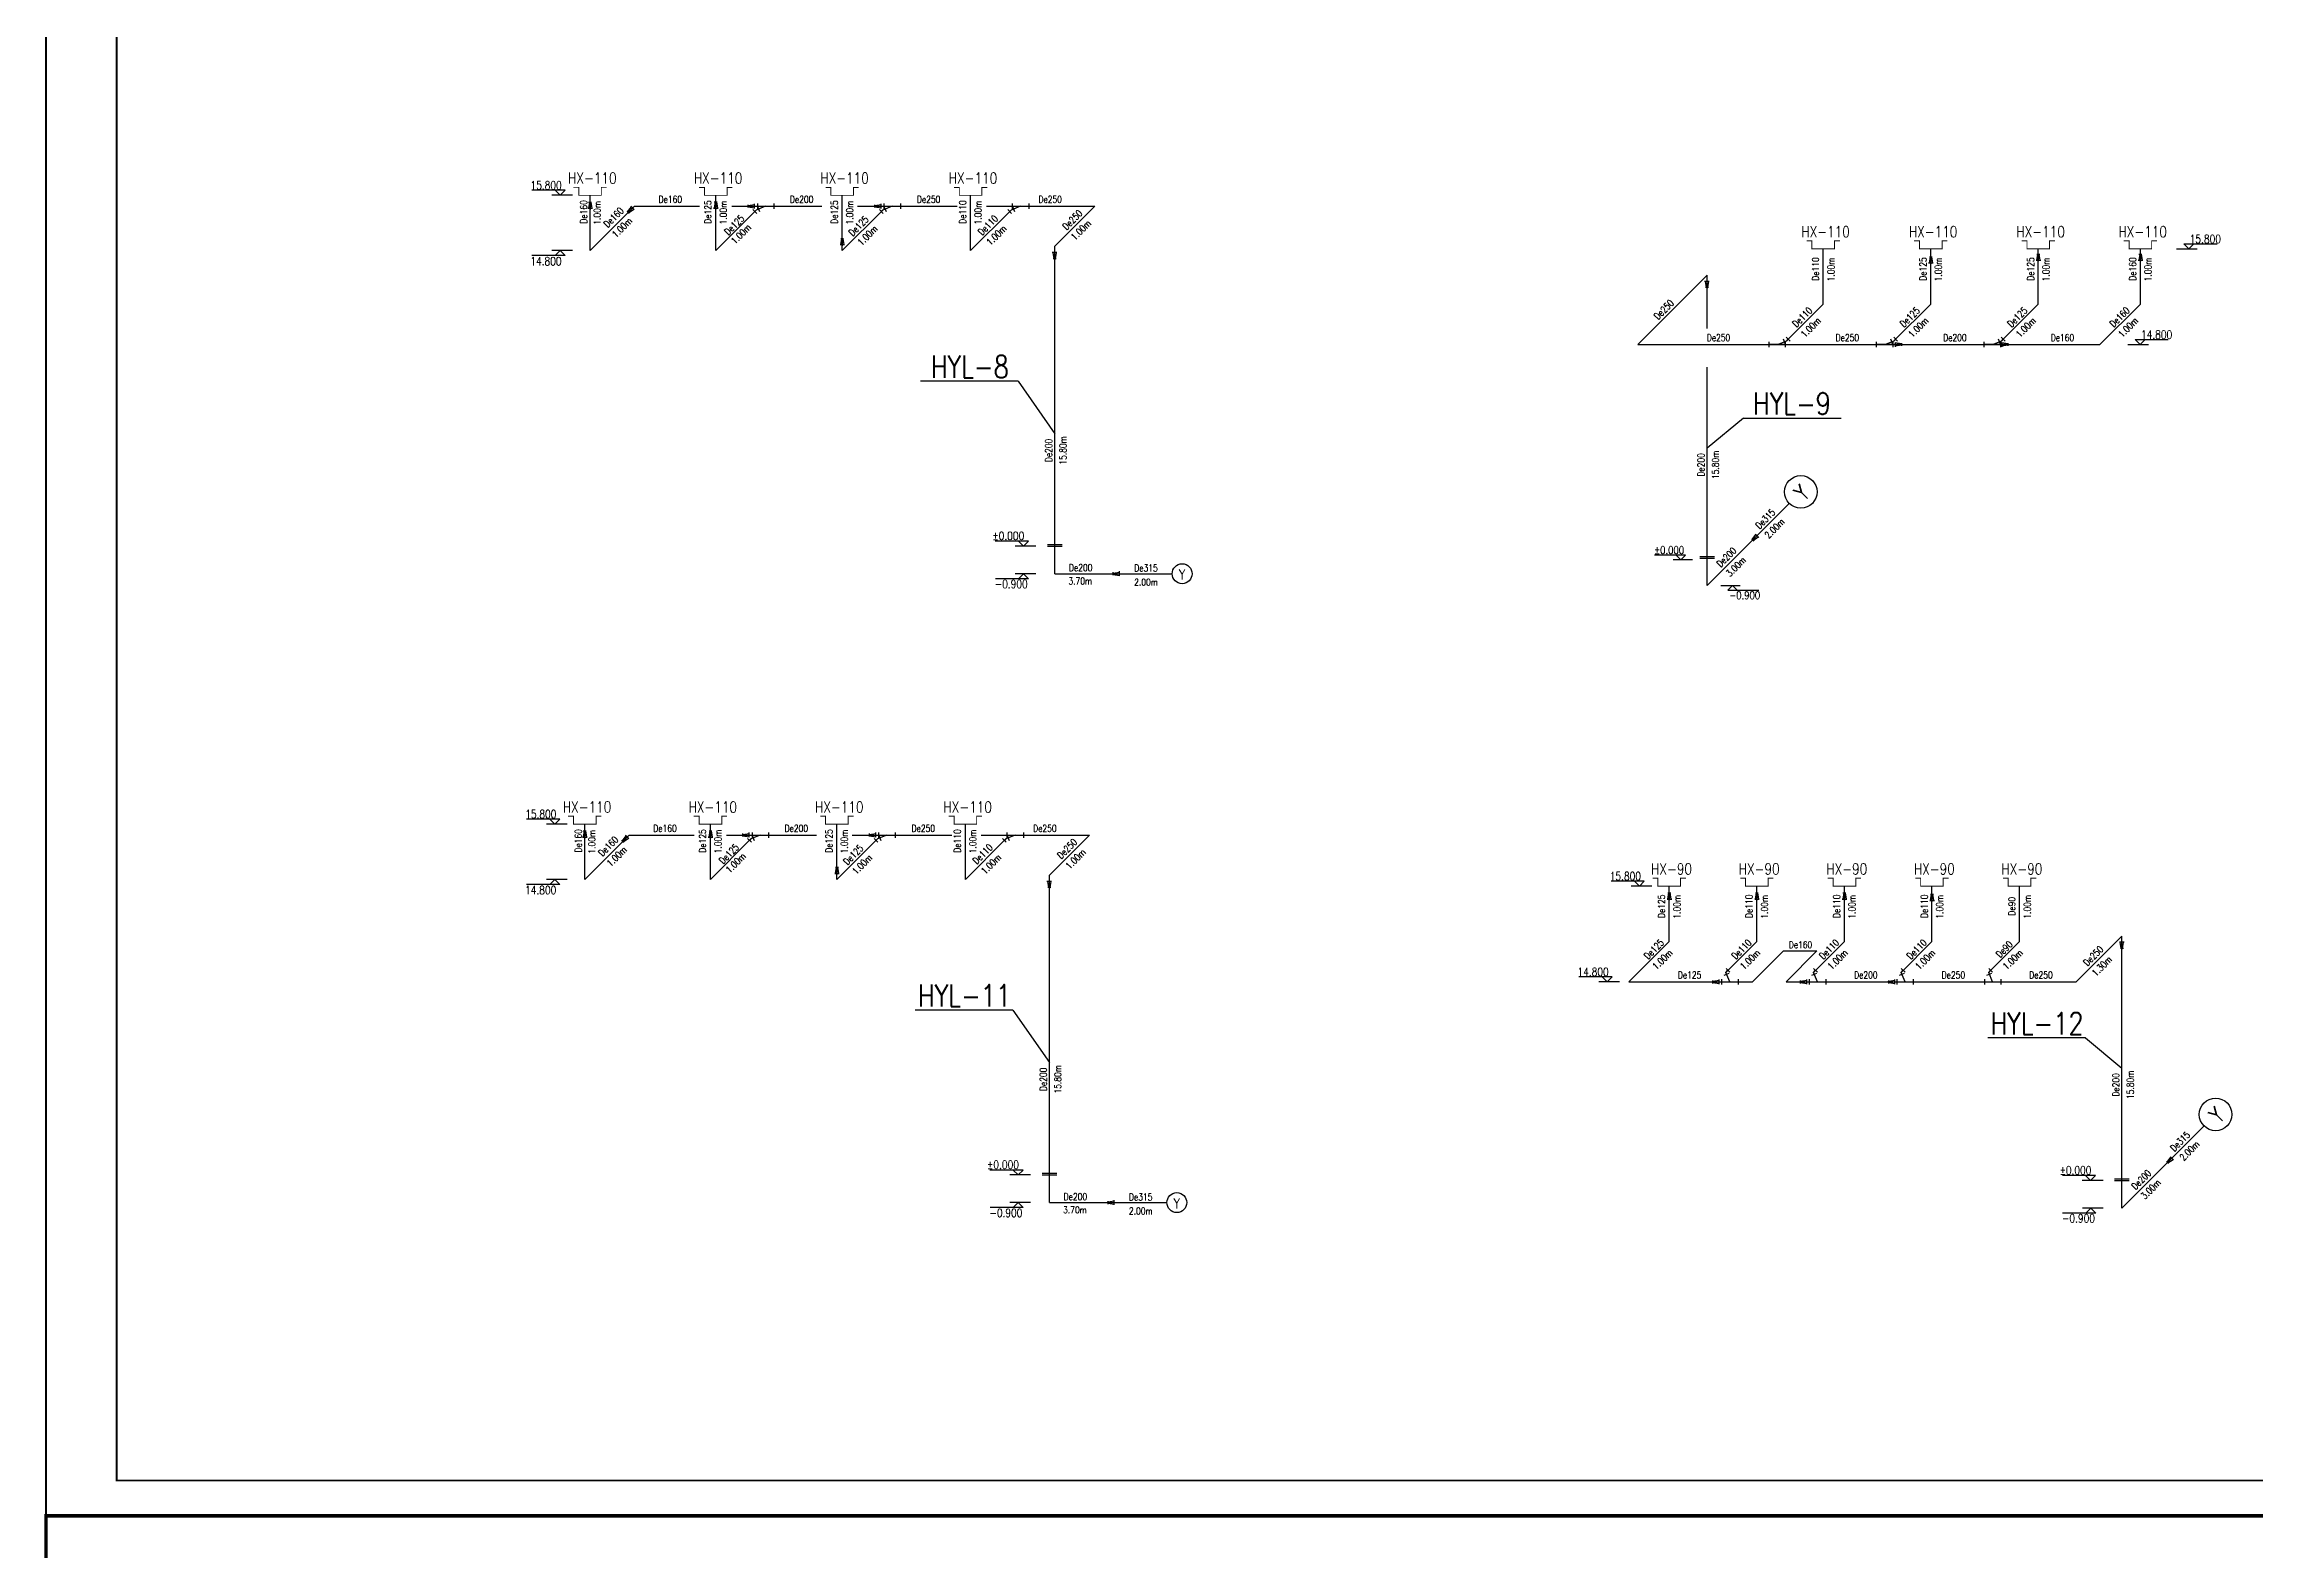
# Model space of a CAD drawing. Extents: x -452079 to 117456, y 3902 to 836955.
# Drawn here: x -328224 to -296942, y 134571 to 155872 of the extents above; entities that cross this region are included whole.
import ezdxf
from ezdxf.enums import TextEntityAlignment as Align

# ---------------------------------------------------------------- set-up
doc = ezdxf.new("R2010")
doc.units = 0
doc.header["$LTSCALE"] = 1000
doc.header["$MEASUREMENT"] = 0
for name, color, linetype in [('0-cxFrame', 155, 'Continuous'), ('A-AXIS-SYMB', 3, 'Continuous'), ('AXIS', 3, 'Continuous'), ('图框', 4, 'Continuous'), ('文本', 4, 'Continuous'), ('虹吸管道配件', 7, 'Continuous'), ('虹吸雨水斗', 6, 'Continuous')]:
    doc.layers.add(name, color=color, linetype=linetype)
doc.layers.add('0-cxText', color=131, linetype='Continuous', lineweight=25)
doc.styles.add('cx_tuming', font='')
doc.styles.add('cx_tuqian1', font='')
doc.styles.add('HZ-URBANUS', font='txt4.shx', dxfattribs={"width": 0.8, "bigfont": 'hzdx.shx'})
doc.styles.add('黑体', font='', dxfattribs={"height": 12})
doc.styles.get('cx_tuming').set_extended_font_data('SimHei')
doc.styles.get('cx_tuqian1').set_extended_font_data('SimSun')
doc.styles.get('黑体').set_extended_font_data('SimHei')

# ---------------------------------------------------------------- blocks, each defined once
blk = doc.blocks.new('A$C45212007')
at = {"layer": '文本'}
for p, q in [((180, 120), (300, 0)), ((180, 120), (980, 120)), ((420, 120), (300, 0)), ((0, 0), (500, 0))]:
    blk.add_line(p, q, dxfattribs=at)
blk = doc.blocks.new('1')
at = {"layer": '虹吸管道配件'}
for p, q in [((928007, 799780), (928173, 799780)), ((928060, 800005), (928024, 799780)), ((928033, 800005), (928137, 800005)), ((928085, 800005), (928085, 800031)), ((928085, 800005), (928085, 799742)), ((928109, 800005), (928145, 799780))]:
    blk.add_line(p, q, dxfattribs=at)
blk = doc.blocks.new('4')
at = {"layer": '虹吸管道配件'}
for p, q in [((847160, 797313), (847087, 797386)), ((847123, 797350), (847105, 797332)), ((847106, 797367), (847240, 797551)), ((847123, 797350), (847309, 797535)), ((847140, 797332), (847325, 797466)), ((847337, 797454), (847220, 797572))]:
    blk.add_line(p, q, dxfattribs=at)
blk = doc.blocks.new('A$C4B874575')
at = {"layer": '虹吸管道配件'}
for p, q in [((0, 207), (207, 0)), ((183, 183), (103, 103)), ((690, 393), (183, 183)), ((240, 539), (240, 247)), ((240, 393), (1140, 393)), ((252, 370), (364, 100)), ((1140, 539), (1140, 247))]:
    blk.add_line(p, q, dxfattribs=at)
blk = doc.blocks.new('A$C1E707BBC')
at = {"layer": '虹吸管道配件'}
for p, q in [((0, 0), (0, 292)), ((900, 146), (0, 146)), ((450, 146), (957, 356)), ((889, 170), (777, 440)), ((900, 0), (900, 292)), ((1140, 333), (933, 539)), ((957, 356), (1037, 436))]:
    blk.add_line(p, q, dxfattribs=at)
blk = doc.blocks.new('A$C61725A5E')
at = {"layer": '虹吸管道配件'}
for p, q in [((0, 293), (0, 0)), ((0, 146), (900, 146)), ((143, 506), (413, 618)), ((235, 666), (346, 777)), ((450, 146), (235, 666)), ((243, 881), (450, 674)), ((900, 293), (900, 0))]:
    blk.add_line(p, q, dxfattribs=at)
blk = doc.blocks.new('TK22.A0 L(Dragon)')
at = {"layer": '0-cxFrame', "color": 7, "const_width": 0.5}
blk.add_lwpolyline([(0, 0), (-1189, 0), (-1189, 841), (0, 841)], close=True, dxfattribs=at)
at = {"layer": '0-cxFrame', "const_width": 0.5}
blk.add_lwpolyline([(-80, 10), (-1169, 10), (-1169, 831), (-80, 831)], close=True, dxfattribs=at)
at = {"style": '黑体', "flags": 4}
blk.add_attdef('图幅', text='', height=3.3, dxfattribs=at).set_placement((-40, 3), align=Align.RIGHT)
at = {"layer": '0-cxText', "flags": 4}
for tag, height, style, p in [('建设单位', 3.5, 'cx_tuming', (-45, 240)), ('项目名称', 3.5, 'cx_tuming', (-45, 210)), ('子项名称', 3.5, 'cx_tuming', (-45, 180)), ('工程编号', 3.3, 'cx_tuqian1', (-35, 165)), ('图名1', 3.5, 'cx_tuming', (-45, 87)), ('图名2', 3.5, 'cx_tuming', (-45, 79)), ('图名3', 3.5, 'cx_tuming', (-45, 71)), ('出图日期', 3.3, 'cx_tuqian1', (-39, 60)), ('专业', 3.3, 'cx_tuqian1', (-55, 52)), ('图号', 3.3, 'cx_tuqian1', (-55, 44)), ('版次', 3.3, 'cx_tuqian1', (-20, 44))]:
    blk.add_attdef(tag, text='', height=height, dxfattribs=dict(at, style=style)).set_placement(p, align=Align.MIDDLE)
blk = doc.blocks.new('TK22.A1 L(Dragon)')
at = {"layer": '0-cxFrame', "color": 7, "const_width": 0.5}
blk.add_lwpolyline([(0, 0), (-841, 0), (-841, 594), (0, 594)], close=True, dxfattribs=at)
at = {"style": '黑体', "flags": 4}
blk.add_attdef('图幅', text='', height=3.3, dxfattribs=at).set_placement((-40, 3), align=Align.RIGHT)
at = {"layer": '0-cxText', "flags": 4}
for tag, height, style, p in [('建设单位', 3.5, 'cx_tuming', (-45, 240)), ('项目名称', 3.5, 'cx_tuming', (-45, 210)), ('子项名称', 3.5, 'cx_tuming', (-45, 180)), ('工程编号', 3.3, 'cx_tuqian1', (-35, 165)), ('图名1', 3.5, 'cx_tuming', (-45, 87)), ('图名2', 3.5, 'cx_tuming', (-45, 79)), ('图名3', 3.5, 'cx_tuming', (-45, 71)), ('出图日期', 3.3, 'cx_tuqian1', (-39, 60)), ('专业', 3.3, 'cx_tuqian1', (-55, 52)), ('图号', 3.3, 'cx_tuqian1', (-55, 44)), ('版次', 3.3, 'cx_tuqian1', (-20, 44))]:
    blk.add_attdef(tag, text='', height=height, dxfattribs=dict(at, style=style)).set_placement(p, align=Align.MIDDLE)

msp = doc.modelspace()

# ---------------------------------------------------------------- linework, layer by layer
at = {"layer": 'A-AXIS-SYMB'}
msp.add_lwpolyline([(-328198.56, 135064.62), (-268748.56, 135064.62), (-268748.56, 177114.62), (-328198.56, 177114.62)], close=True, dxfattribs=at)
at = {"layer": 'AXIS', "color": 4, "const_width": 13.39}
for points in [[(-320738.27, 153849.08), (-320663.04, 153849.08), (-320663.04, 153736.33), (-320503.18, 153736.33)], [(-320268.09, 153849.08), (-320343.32, 153849.08), (-320343.32, 153736.33), (-320503.18, 153736.33), (-320503.18, 153632.44)], [(-318960.1, 153848.8), (-318884.87, 153848.8), (-318884.87, 153736.05), (-318725.01, 153736.05)], [(-318489.92, 153848.8), (-318565.15, 153848.8), (-318565.15, 153736.05), (-318725.01, 153736.05), (-318725.01, 153632.16)], [(-317171.32, 153848.52), (-317096.1, 153848.52), (-317096.1, 153735.77), (-316936.23, 153735.77)], [(-316701.15, 153848.52), (-316776.37, 153848.52), (-316776.37, 153735.77), (-316936.23, 153735.77), (-316936.23, 153631.88)], [(-315354.56, 153848.52), (-315279.33, 153848.52), (-315279.33, 153735.77), (-315119.47, 153735.77)], [(-314884.38, 153848.52), (-314959.6, 153848.52), (-314959.6, 153735.77), (-315119.47, 153735.77), (-315119.47, 153631.88)], [(-303294.61, 153090.94), (-303219.38, 153090.94), (-303219.38, 152978.19), (-303059.52, 152978.19)], [(-302824.43, 153090.94), (-302899.66, 153090.94), (-302899.66, 152978.19), (-303059.52, 152978.19), (-303059.52, 152874.29)], [(-301773.61, 153090.94), (-301698.38, 153090.94), (-301698.38, 152978.19), (-301538.52, 152978.19)], [(-301303.43, 153090.94), (-301378.66, 153090.94), (-301378.66, 152978.19), (-301538.52, 152978.19), (-301538.52, 152874.29)], [(-300252.61, 153090.94), (-300177.38, 153090.94), (-300177.38, 152978.19), (-300017.52, 152978.19)], [(-299782.43, 153090.94), (-299857.66, 153090.94), (-299857.66, 152978.19), (-300017.52, 152978.19), (-300017.52, 152874.29)], [(-298808.87, 153090.94), (-298733.64, 153090.94), (-298733.64, 152978.19), (-298573.78, 152978.19)], [(-298338.69, 153090.94), (-298413.92, 153090.94), (-298413.92, 152978.19), (-298573.78, 152978.19), (-298573.78, 152874.29)], [(-320813.41, 144956.88), (-320738.18, 144956.88), (-320738.18, 144844.13), (-320578.32, 144844.13)], [(-320343.23, 144956.88), (-320418.46, 144956.88), (-320418.46, 144844.13), (-320578.32, 144844.13), (-320578.32, 144740.23)], [(-319035.24, 144956.6), (-318960.01, 144956.6), (-318960.01, 144843.85), (-318800.15, 144843.85)], [(-318565.06, 144956.6), (-318640.29, 144956.6), (-318640.29, 144843.85), (-318800.15, 144843.85), (-318800.15, 144739.95)], [(-317246.47, 144956.32), (-317171.24, 144956.32), (-317171.24, 144843.56), (-317011.38, 144843.56)], [(-316776.29, 144956.32), (-316851.52, 144956.32), (-316851.52, 144843.56), (-317011.38, 144843.56), (-317011.38, 144739.67)], [(-315429.7, 144956.32), (-315354.47, 144956.32), (-315354.47, 144843.56), (-315194.61, 144843.56)], [(-314959.52, 144956.32), (-315034.75, 144956.32), (-315034.75, 144843.56), (-315194.61, 144843.56), (-315194.61, 144739.67)], [(-305473.02, 144080.42), (-305397.79, 144080.42), (-305397.79, 143967.67), (-305237.93, 143967.67)], [(-305002.84, 144080.42), (-305078.07, 144080.42), (-305078.07, 143967.67), (-305237.93, 143967.67), (-305237.93, 143863.77)], [(-304234.18, 144080.42), (-304158.95, 144080.42), (-304158.95, 143967.67), (-303999.09, 143967.67)], [(-303764, 144080.42), (-303839.23, 144080.42), (-303839.23, 143967.67), (-303999.09, 143967.67), (-303999.09, 143863.77)], [(-302995.33, 144080.42), (-302920.11, 144080.42), (-302920.11, 143967.67), (-302760.24, 143967.67)], [(-302525.16, 144080.42), (-302600.38, 144080.42), (-302600.38, 143967.67), (-302760.24, 143967.67), (-302760.24, 143863.77)], [(-301756.49, 144080.42), (-301681.26, 144080.42), (-301681.26, 143967.67), (-301521.4, 143967.67)], [(-301286.31, 144080.42), (-301361.54, 144080.42), (-301361.54, 143967.67), (-301521.4, 143967.67), (-301521.4, 143863.77)], [(-300517.65, 144080.42), (-300442.42, 144080.42), (-300442.42, 143967.67), (-300282.56, 143967.67)], [(-300047.47, 144080.42), (-300122.7, 144080.42), (-300122.7, 143967.67), (-300282.56, 143967.67), (-300282.56, 143863.77)]]:
    msp.add_lwpolyline(points, dxfattribs=at)
at = {"layer": '文本'}
for p, q in [((-314447.32, 151107.38), (-315827.46, 151107.38)), ((-314447.32, 151107.38), (-313930.41, 150365.84)), ((-304186.5, 150587.48), (-304702.64, 150161.66)), ((-304186.5, 150587.48), (-302808.41, 150587.48)), ((-305006.62, 148649.86), (-305446.22, 148649.86)), ((-305138.5, 148649.86), (-305072.56, 148583.92)), ((-305006.62, 148649.86), (-305072.56, 148583.92)), ((-304907.71, 148583.92), (-305182.46, 148583.92)), ((-304507.49, 148217.59), (-304232.74, 148217.59)), ((-304408.58, 148151.65), (-304342.64, 148217.59)), ((-304408.58, 148151.65), (-303968.98, 148151.65)), ((-304276.7, 148151.65), (-304342.64, 148217.59)), ((-314522.46, 142215.17), (-315902.6, 142215.17)), ((-314522.46, 142215.17), (-314005.55, 141473.64)), ((-299351.88, 141822.02), (-300732.02, 141822.02)), ((-299351.88, 141822.02), (-298834.97, 141395.57))]:
    msp.add_line(p, q, dxfattribs=at)
for centre, radius in [((-303377.11, 149543.11), 230.72), ((-312127.98, 148385.72), 140.61), ((-297509.45, 140740.97), 230.72), ((-312203.12, 139493.51), 140.61)]:
    msp.add_circle(centre, radius, dxfattribs=at)
at = {"layer": '虹吸管道配件'}
for p, q in [((-314034.45, 148799.73), (-313826.38, 148799.73)), ((-314034.45, 148776.3), (-313826.38, 148776.3)), ((-304806.52, 148630.99), (-304598.76, 148630.99)), ((-304806.52, 148607.59), (-304598.76, 148607.59)), ((-313101.48, 148385.72), (-313111.51, 148385.72)), ((-313101.51, 148365.52), (-313101.46, 148405.91)), ((-313101.5, 148376.16), (-313013.63, 148362)), ((-313101.48, 148385.72), (-312998.9, 148385.72)), ((-313101.47, 148395.19), (-313013.57, 148409.12)), ((-313013.64, 148355.31), (-313013.56, 148420.28)), ((-314109.59, 139907.52), (-313901.52, 139907.52)), ((-314109.59, 139884.09), (-313901.52, 139884.09)), ((-313088.78, 139463.11), (-313088.7, 139528.08)), ((-298939.01, 139829.45), (-298730.94, 139829.45)), ((-298939.01, 139806.02), (-298730.94, 139806.02)), ((-313176.62, 139493.51), (-313186.65, 139493.51)), ((-313176.65, 139473.32), (-313176.6, 139513.7)), ((-313176.64, 139483.96), (-313088.78, 139469.79)), ((-313176.62, 139493.51), (-313074.04, 139493.51)), ((-313176.61, 139502.98), (-313088.71, 139516.92))]:
    msp.add_line(p, q, dxfattribs=at)
at = {"layer": '虹吸雨水斗'}
for p, q in [((-320503.18, 152955.17), (-320503.18, 153736.33)), ((-318725.01, 152954.89), (-318725.01, 153736.05)), ((-316936.23, 152954.61), (-316936.23, 153735.77)), ((-315119.47, 152954.61), (-315119.47, 153735.77)), ((-319875.95, 153582.4), (-320503.18, 152955.17)), ((-319875.95, 153582.4), (-318955.76, 153582.4)), ((-318151.65, 153527.69), (-318725.01, 152954.89)), ((-318497.48, 153582.4), (-317226.8, 153582.4)), ((-316363.16, 153527.69), (-316936.23, 152954.61)), ((-316721.65, 153582.4), (-315310.36, 153582.4)), ((-314546.39, 153527.69), (-315119.47, 152954.61)), ((-314896.35, 153582.4), (-313363.31, 153582.4)), ((-313930.41, 153015.3), (-313363.31, 153582.4)), ((-313930.41, 148385.72), (-313930.41, 153015.3)), ((-303059.52, 152198.19), (-303059.52, 152978.19)), ((-301538.52, 152198.19), (-301538.52, 152978.19)), ((-300017.52, 152198.19), (-300017.52, 152978.19)), ((-298573.78, 152198.19), (-298573.78, 152978.19)), ((-305682.35, 151626.48), (-304702.64, 152606.19)), ((-304702.64, 151853.9), (-304702.64, 152606.19)), ((-303576.59, 151681.11), (-303059.52, 152198.19)), ((-302055.59, 151681.11), (-301538.52, 152198.19)), ((-300534.59, 151681.11), (-300017.52, 152198.19)), ((-299145.49, 151626.48), (-298573.78, 152198.19)), ((-305682.35, 151626.48), (-299145.49, 151626.48)), ((-304702.64, 148217.59), (-304702.64, 151304.78)), ((-304702.64, 148217.59), (-303540.26, 149379.97)), ((-313930.41, 148385.72), (-312268.59, 148385.72)), ((-320578.32, 144062.97), (-320578.32, 144844.13)), ((-318800.15, 144062.69), (-318800.15, 144843.85)), ((-317011.38, 144062.41), (-317011.38, 144843.56)), ((-315194.61, 144062.41), (-315194.61, 144843.56)), ((-319951.09, 144690.2), (-320578.32, 144062.97)), ((-319951.09, 144690.2), (-319030.9, 144690.2)), ((-318226.79, 144635.48), (-318800.15, 144062.69)), ((-318572.62, 144690.2), (-317301.94, 144690.2)), ((-316438.3, 144635.48), (-317011.38, 144062.41)), ((-316796.79, 144690.2), (-315385.5, 144690.2)), ((-314621.53, 144635.48), (-315194.61, 144062.41)), ((-314971.49, 144690.2), (-313438.46, 144690.2)), ((-314005.55, 144123.1), (-313438.46, 144690.2)), ((-314005.55, 139493.51), (-314005.55, 144123.1)), ((-305237.93, 143186.51), (-305237.93, 143967.67)), ((-303999.09, 143186.51), (-303999.09, 143967.67)), ((-302760.24, 143186.51), (-302760.24, 143967.67)), ((-301521.4, 143186.51), (-301521.4, 143967.67)), ((-300282.56, 143186.51), (-300282.56, 143967.67)), ((-305810.48, 142613.96), (-305237.93, 143186.51)), ((-304436.32, 142749.27), (-303999.09, 143186.51)), ((-304436.32, 142749.27), (-303999.09, 143186.51)), ((-304058.1, 142613.96), (-303620.86, 143051.19)), ((-303620.86, 143051.19), (-303148.97, 143051.19)), ((-303586.21, 142613.96), (-303148.97, 143051.19)), ((-303197.48, 142749.27), (-302760.24, 143186.51)), ((-301958.64, 142749.27), (-301521.4, 143186.51)), ((-300719.8, 142749.27), (-300282.56, 143186.51)), ((-299483.69, 142613.96), (-298834.97, 143262.67)), ((-298834.97, 139415.44), (-298834.97, 143262.67)), ((-305810.48, 142613.96), (-304058.1, 142613.96)), ((-303586.21, 142613.96), (-299483.69, 142613.96)), ((-303586.21, 142613.96), (-300722.53, 142613.96)), ((-298834.97, 139415.44), (-297672.59, 140577.83)), ((-314005.55, 139493.51), (-312343.73, 139493.51))]:
    msp.add_line(p, q, dxfattribs=at)

# ---------------------------------------------------------------- block references
at = {"layer": '0-cxFrame'}
for name, p, xscale, yscale, zscale in [('TK22.A0 L(Dragon)', (-268748.56, 135064.62), 50, 50, 50), ('TK22.A1 L(Dragon)', (-244098.56, 75664.62), 100, 100, 100)]:
    msp.add_blockref(name, p, dxfattribs=dict(at, xscale=xscale, yscale=yscale, zscale=zscale))
at = {"layer": '图框'}
for p, xscale, yscale, zscale in [((-320750.44, 153737.46), -0.585867952519036, 0.5858679525185098, 0.5858679525186151), ((-298063.28, 152978.19), 0.5850000000000001, 0.5850000000000001, 0.5850000000000001), ((-298752, 151626.44), 0.5850000000000001, 0.5850000000000001, 0.5850000000000001), ((-314197.4, 148776.3), -0.585867952519036, 0.5858679525185098, 0.5858679525186151), ((-320825.58, 144845.25), -0.585867952519036, 0.5858679525185098, 0.5858679525186151), ((-305485.19, 143968.79), -0.585867952519036, 0.5858679525185098, 0.5858679525186151), ((-305940.57, 142615.08), -0.585867952519036, 0.5858679525185098, 0.5858679525186151), ((-314272.54, 139884.09), -0.585867952519036, 0.5858679525185098, 0.5858679525186151), ((-299101.96, 139806.02), -0.585867952519036, 0.5858679525185098, 0.5858679525186151)]:
    msp.add_blockref('A$C45212007', p, dxfattribs=dict(at, xscale=xscale, yscale=yscale, zscale=zscale))
for p, xscale, yscale, zscale, rotation in [((-320750.44, 152955.17), 0.5858679524636135, 0.5858679524636135, 0.5858679524636135, 180.0269259081034), ((-314196.12, 148385.72), 0.585867952519036, 0.585867952519036, 0.585867952519036, 180), ((-320825.58, 144062.97), 0.5858679524636135, 0.5858679524636135, 0.5858679524636135, 180.0269259081034), ((-314271.26, 139493.51), 0.585867952519036, 0.585867952519036, 0.585867952519036, 180), ((-299100.68, 139415.44), 0.585867952519036, 0.585867952519036, 0.585867952519036, 180)]:
    msp.add_blockref('A$C45212007', p, dxfattribs=dict(at, xscale=xscale, yscale=yscale, zscale=zscale, rotation=rotation))
at = {"layer": '虹吸管道配件', "lineweight": -2}
for name, p, xscale, yscale, zscale in [('1', (-682993.32, -158824.55), 0.390578635011989, 0.390578635011989, 0.390578635011989), ('1', (-681215.15, -158822.09), 0.390578635011989, 0.390578635011989, 0.390578635011989), ('A$C4B874575', (-318199.29, 153480.05), 0.260385756675361, 0.260385756675361, 0.260385756675361), ('A$C4B874575', (-316410.8, 153480.05), 0.260385756675361, 0.260385756675361, 0.260385756675361), ('A$C4B874575', (-314594.03, 153480.05), 0.260385756675361, 0.260385756675361, 0.260385756675361), ('4', (-650832.47, -157933.71), 0.390578635011989, 0.390578635011989, 0.390578635011989), ('1', (-679426.37, -159338.19), 0.390578635011989, 0.390578635011989, 0.390578635011989), ('1', (-663491.64, -159133.55), 0.3900000000000001, 0.3900000000000001, 0.3900000000000001), ('1', (-661970.64, -159095.82), 0.3900000000000001, 0.3900000000000001, 0.3900000000000001), ('1', (-660526.9, -159095.82), 0.3900000000000001, 0.3900000000000001, 0.3900000000000001), ('A$C1E707BBC', (-303825.49, 151588.46), 0.26, 0.26, 0.26), ('A$C1E707BBC', (-302304.49, 151588.46), 0.26, 0.26, 0.26), ('A$C1E707BBC', (-300783.49, 151588.46), 0.26, 0.26, 0.26), ('1', (-683068.46, -167716.75), 0.390578635011989, 0.390578635011989, 0.390578635011989), ('4', (-650907.61, -166825.92), 0.390578635011989, 0.390578635011989, 0.390578635011989), ('1', (-681290.29, -167714.3), 0.390578635011989, 0.390578635011989, 0.390578635011989), ('A$C4B874575', (-318274.43, 144587.84), 0.260385756675361, 0.260385756675361, 0.260385756675361), ('A$C4B874575', (-316485.94, 144587.84), 0.260385756675361, 0.260385756675361, 0.260385756675361), ('A$C4B874575', (-314669.17, 144587.84), 0.260385756675361, 0.260385756675361, 0.260385756675361), ('1', (-679501.52, -168230.4), 0.390578635011989, 0.390578635011989, 0.390578635011989), ('1', (-667728.07, -168590.64), 0.390578635011989, 0.390578635011989, 0.390578635011989), ('1', (-666489.23, -168590.64), 0.390578635011989, 0.390578635011989, 0.390578635011989), ('1', (-665250.38, -168590.64), 0.390578635011989, 0.390578635011989, 0.390578635011989), ('1', (-664011.54, -168610.33), 0.390578635011989, 0.390578635011989, 0.390578635011989), ('A$C61725A5E', (-304497.45, 142575.88), 0.260385756675361, 0.260385756675361, 0.260385756675361), ('A$C61725A5E', (-303258.6, 142575.88), 0.260385756675361, 0.260385756675361, 0.260385756675361), ('A$C61725A5E', (-302019.76, 142575.88), 0.260385756675361, 0.260385756675361, 0.260385756675361), ('A$C61725A5E', (-300780.92, 142575.88), 0.260385756675361, 0.260385756675361, 0.260385756675361)]:
    msp.add_blockref(name, p, dxfattribs=dict(at, xscale=xscale, yscale=yscale, zscale=zscale))
for p, xscale, yscale, zscale, rotation in [((-5799.68, -208907.74), 0.3905786350125153, 0.3905786350125153, 0.3905786350125153, 90), ((-4008.22, -208907.74), 0.3905786350125153, 0.3905786350125153, 0.3905786350125153, 90), ((48559.73, 465305.23), 0.390578635011989, 0.390578635011989, 0.390578635011989, 180), ((57250.48, 464433.47), 0.3900000000000001, 0.3900000000000001, 0.3900000000000001, 180), ((-613957.01, 513579.6), 0.3900000000000001, 0.3900000000000001, 0.3900000000000001, 270), ((-612449.01, 513579.6), 0.3900000000000001, 0.3900000000000001, 0.3900000000000001, 270), ((-337650.47, 618825.31), -0.3845290581387764, 0.3845290580833566, 0.3845290581132, 134.8497224746097), ((-5874.83, -217799.94), 0.3905786350125153, 0.3905786350125153, 0.3905786350125153, 90), ((-4083.36, -217799.94), 0.3905786350125153, 0.3905786350125153, 0.3905786350125153, 90), ((48484.59, 456413.03), 0.390578635011989, 0.390578635011989, 0.390578635011989, 180), ((63655.17, 455552.6), 0.390578635011989, 0.390578635011989, 0.390578635011989, 180), ((7844.28, -219876.18), 0.3905786350125153, 0.3905786350125153, 0.3905786350125153, 90), ((9083.12, -219876.18), 0.3905786350125153, 0.3905786350125153, 0.3905786350125153, 90), ((10331.24, -219876.18), 0.3905786350125153, 0.3905786350125153, 0.3905786350125153, 90), ((-331782.8, 610023.16), -0.3845290581387764, 0.3845290580833566, 0.3845290581132, 134.8497224746097)]:
    msp.add_blockref('1', p, dxfattribs=dict(at, xscale=xscale, yscale=yscale, zscale=zscale, rotation=rotation))

# ---------------------------------------------------------------- texts
at = {"layer": '文本', "style": 'HZ-URBANUS', "width": 0.8}
for s, height, p in [('15.800', 117.174, (-321124.07, 153819.94)), ('HX-110', 156.231, (-320470.13, 153901.59)), ('HX-110', 156.231, (-318691.96, 153901.31)), ('HX-110', 156.231, (-316903.19, 153901.03)), ('HX-110', 156.231, (-315086.42, 153901.03)), ('De160', 97.645, (-319367.07, 153630.08)), ('De200', 97.645, (-317509.61, 153630.08)), ('De250', 97.645, (-315713.75, 153630.08)), ('De250', 97.645, (-313993.89, 153630.08)), ('HX-110', 156, (-303026.52, 153143.2)), ('HX-110', 156, (-301505.52, 153143.2)), ('HX-110', 156, (-299984.52, 153143.2)), ('HX-110', 156, (-298540.78, 153143.2)), ('15.800', 117, (-297655.75, 153060.09)), ('De250', 97.5, (-304540.56, 151674.09)), ('De250', 97.5, (-302717.79, 151674.09)), ('De200', 97.5, (-301196.79, 151674.09)), ('De160', 97.5, (-299675.79, 151674.09)), ('14.800', 117, (-298344.46, 151708.34)), ('HYL-8', 312.463, (-315131.64, 151156.68)), ('HYL-9', 312, (-303503.2, 150636.71)), ('%%P0.000', 117.174, (-314586.82, 148862.68)), ('%%P0.000', 109.9, (-305239.16, 148664.74)), ('-0.900', 117.174, (-314544.99, 148182.05)), ('3.70m', 97.645, (-313568.6, 148234.5)), ('De200', 97.645, (-313562.51, 148422.49)), ('2.00m', 97.645, (-312638.58, 148217.72)), ('De315', 97.645, (-312638.58, 148416.21)), ('Y', 140.61, (-312129.93, 148304.28)), ('-0.900', 109.9, (-304170.15, 148026.57)), ('HX-110', 156.231, (-320545.27, 145009.39)), ('HX-110', 156.231, (-318767.1, 145009.1)), ('HX-110', 156.231, (-316978.33, 145008.82)), ('HX-110', 156.231, (-315161.56, 145008.82)), ('15.800', 117.174, (-321199.21, 144927.74)), ('De160', 97.645, (-319442.21, 144737.88)), ('De200', 97.645, (-317584.75, 144737.88)), ('De250', 97.645, (-315788.89, 144737.88)), ('De250', 97.645, (-314069.03, 144737.88)), ('HX-90', 156.231, (-305204.88, 144132.93)), ('HX-90', 156.231, (-303966.04, 144132.93)), ('HX-90', 156.231, (-302727.2, 144132.93)), ('HX-90', 156.231, (-301488.36, 144132.93)), ('HX-90', 156.231, (-300249.51, 144132.93)), ('15.800', 117.174, (-305858.82, 144051.28)), ('De160', 97.645, (-303380.47, 143089.82)), ('14.800', 117.174, (-306314.2, 142697.57)), ('De125', 97.645, (-304949.6, 142661.64)), ('De200', 97.645, (-302457.21, 142661.64)), ('De250', 97.645, (-301218.37, 142661.64)), ('De250', 97.645, (-299979.53, 142661.64)), ('HYL-11', 312.463, (-315206.78, 142264.48)), ('HYL-12', 312.463, (-300036.2, 141871.33)), ('%%P0.000', 117.174, (-314661.96, 139970.48)), ('%%P0.000', 117.174, (-299491.38, 139892.41)), ('De200', 97.645, (-313637.65, 139530.29)), ('De315', 97.645, (-312713.72, 139524)), ('Y', 140.61, (-312205.07, 139412.07)), ('-0.900', 117.174, (-314620.13, 139289.85)), ('3.70m', 97.645, (-313643.74, 139342.29)), ('2.00m', 97.645, (-312713.72, 139325.51)), ('-0.900', 117.174, (-299449.55, 139211.78))]:
    msp.add_text(s, height=height, dxfattribs=at).set_placement(p, align=Align.CENTER)
for s, height, rotation, p in [('De160', 97.645, 90, (-320544.14, 153501.73)), ('1.00m', 97.645, 90, (-320353.24, 153487.92)), ('De125', 97.645, 90, (-318788.22, 153499.67)), ('1.00m', 97.645, 90, (-318570.64, 153491.49)), ('De125', 97.645, 90, (-316999.45, 153499.39)), ('1.00m', 97.645, 90, (-316781.87, 153491.2)), ('De110', 97.645, 90, (-315182.68, 153499.39)), ('1.00m', 97.645, 90, (-314965.1, 153491.2)), ('De160', 97.645, 45, (-320135.9, 153390.23)), ('1.00m', 97.645, 45, (-320016.01, 153246.05)), ('De125', 97.645, 45, (-318428.89, 153281.77)), ('1.00m', 97.645, 45, (-318333.13, 153155.27)), ('De125', 97.645, 45, (-316669.78, 153268.37)), ('1.00m', 97.645, 45, (-316544.45, 153135.06)), ('De110', 97.645, 45, (-314840.44, 153279.31)), ('1.00m', 97.645, 45, (-314720.55, 153138.38)), ('De250', 97.645, 45, (-313645.35, 153355.12)), ('1.00m', 97.645, 45, (-313525.46, 153210.93)), ('14.800', 117.174, 0.026926, (-321127.18, 152745.93)), ('De110', 97.5, 90, (-303120, 152694.52)), ('1.00m', 97.5, 90, (-302902.74, 152686.35)), ('De125', 97.5, 90, (-301599, 152694.52)), ('1.00m', 97.5, 90, (-301381.74, 152686.35)), ('De125', 97.5, 90, (-300078, 152694.52)), ('1.00m', 97.5, 90, (-299860.74, 152686.35)), ('De160', 97.5, 90, (-298634.26, 152694.52)), ('1.00m', 97.5, 90, (-298416.99, 152686.35)), ('De250', 97.5, 45, (-305279.6, 152086.94)), ('De110', 97.5, 45, (-303321.63, 151979.15)), ('De125', 97.5, 45, (-301800.63, 151979.15)), ('De125', 97.5, 45, (-300279.63, 151979.15)), ('De160', 97.5, 45, (-298832.63, 151979.73)), ('1.00m', 97.5, 45, (-303201.92, 151835.18)), ('1.00m', 97.5, 45, (-301680.92, 151835.18)), ('1.00m', 97.5, 45, (-300159.92, 151835.18)), ('1.00m', 97.5, 45, (-298712.92, 151835.76)), ('De200', 97.645, 90, (-313967.19, 150128.52)), ('15.80m', 97.645, 90, (-313762.75, 150128.52)), ('De200', 97.5, 90, (-304739.36, 149924.69)), ('15.80m', 97.5, 90, (-304535.23, 149924.69)), ('Y', 230.72, 45, (-303280.37, 149450.88)), ('De315', 96.132, 45, (-303844.89, 149126.55)), ('2.00m', 96.132, 45, (-303713.37, 148995.04)), ('De200', 96.132, 45, (-304394.62, 148586.08)), ('3.00m', 96.132, 45, (-304260.28, 148451.74)), ('De160', 97.645, 90, (-320619.28, 144609.53)), ('1.00m', 97.645, 90, (-320428.39, 144595.71)), ('De160', 97.645, 45, (-320211.04, 144498.02)), ('De125', 97.645, 90, (-318863.37, 144607.46)), ('1.00m', 97.645, 90, (-318645.78, 144599.28)), ('De125', 97.645, 45, (-318504.03, 144389.57)), ('De125', 97.645, 90, (-317074.59, 144607.18)), ('1.00m', 97.645, 90, (-316857.01, 144599)), ('De125', 97.645, 45, (-316744.92, 144376.17)), ('De110', 97.645, 90, (-315257.82, 144607.18)), ('1.00m', 97.645, 90, (-315040.24, 144599)), ('De110', 97.645, 45, (-314915.58, 144387.1)), ('De250', 97.645, 45, (-313720.49, 144462.91)), ('1.00m', 97.645, 45, (-320091.15, 144353.84)), ('1.00m', 97.645, 45, (-318408.27, 144263.07)), ('1.00m', 97.645, 45, (-316619.59, 144242.85)), ('1.00m', 97.645, 45, (-314795.69, 144246.18)), ('1.00m', 97.645, 45, (-313600.6, 144318.73)), ('14.800', 117.174, 0.026926, (-321202.32, 143853.73)), ('De125', 97.645, 90, (-305298.49, 143683.58)), ('1.00m', 97.645, 90, (-305080.91, 143675.4)), ('De110', 97.645, 90, (-304059.65, 143683.58)), ('1.00m', 97.645, 90, (-303842.07, 143675.4)), ('De110', 97.645, 90, (-302820.81, 143683.58)), ('1.00m', 97.645, 90, (-302603.22, 143675.4)), ('De110', 97.645, 90, (-301581.97, 143683.58)), ('1.00m', 97.645, 90, (-301364.38, 143675.4)), ('De90', 97.645, 90, (-300343.13, 143683.58)), ('1.00m', 97.645, 90, (-300125.54, 143675.4)), ('De125', 97.645, 45, (-305419.98, 143041.35)), ('1.00m', 97.645, 45, (-305300.1, 142897.17)), ('De110', 97.645, 45, (-304181.14, 143041.35)), ('1.00m', 97.645, 45, (-304061.25, 142897.17)), ('De110', 97.645, 45, (-302942.3, 143041.35)), ('1.00m', 97.645, 45, (-302822.41, 142897.17)), ('De110', 97.645, 45, (-301703.46, 143041.35)), ('1.00m', 97.645, 45, (-301583.57, 142897.17)), ('De90', 97.645, 45, (-300464.62, 143041.35)), ('1.00m', 97.645, 45, (-300344.73, 142897.17)), ('De250', 97.645, 45, (-299204.72, 142947.67)), ('1.30m', 97.645, 45, (-299084.83, 142803.49)), ('15.80m', 97.645, 90, (-313837.89, 141236.32)), ('De200', 97.645, 90, (-314042.33, 141236.32)), ('De200', 97.645, 90, (-298871.75, 141158.25)), ('15.80m', 97.645, 90, (-298667.31, 141158.25)), ('Y', 230.72, 45, (-297412.7, 140648.73)), ('De315', 96.132, 45, (-297977.22, 140324.4)), ('2.00m', 96.132, 45, (-297845.7, 140192.89)), ('De200', 96.132, 45, (-298526.95, 139783.93)), ('3.00m', 96.132, 45, (-298392.61, 139649.6))]:
    msp.add_text(s, height=height, rotation=rotation, dxfattribs=at).set_placement(p, align=Align.CENTER)

doc.saveas('drawing.dxf')
